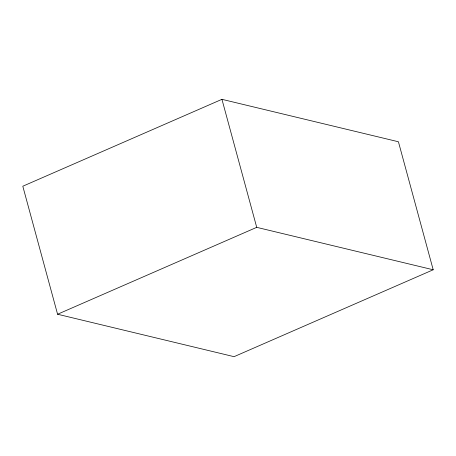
<?xml version="1.0" encoding="UTF-8"?>
<svg xmlns="http://www.w3.org/2000/svg" width="456" height="456" viewBox="0 0 456 456"><rect width="100%" height="100%" fill="white"/><g stroke="black" fill="none" stroke-linecap="round" stroke-linejoin="round"><path stroke-width="0.68" d="M221.941 99.328L22.8 186.225L57.581 314.241L234.059 356.672L433.2 269.775L398.419 141.759L221.941 99.328L256.722 227.344L433.2 269.775M57.581 314.241L256.722 227.344"/></g></svg>
